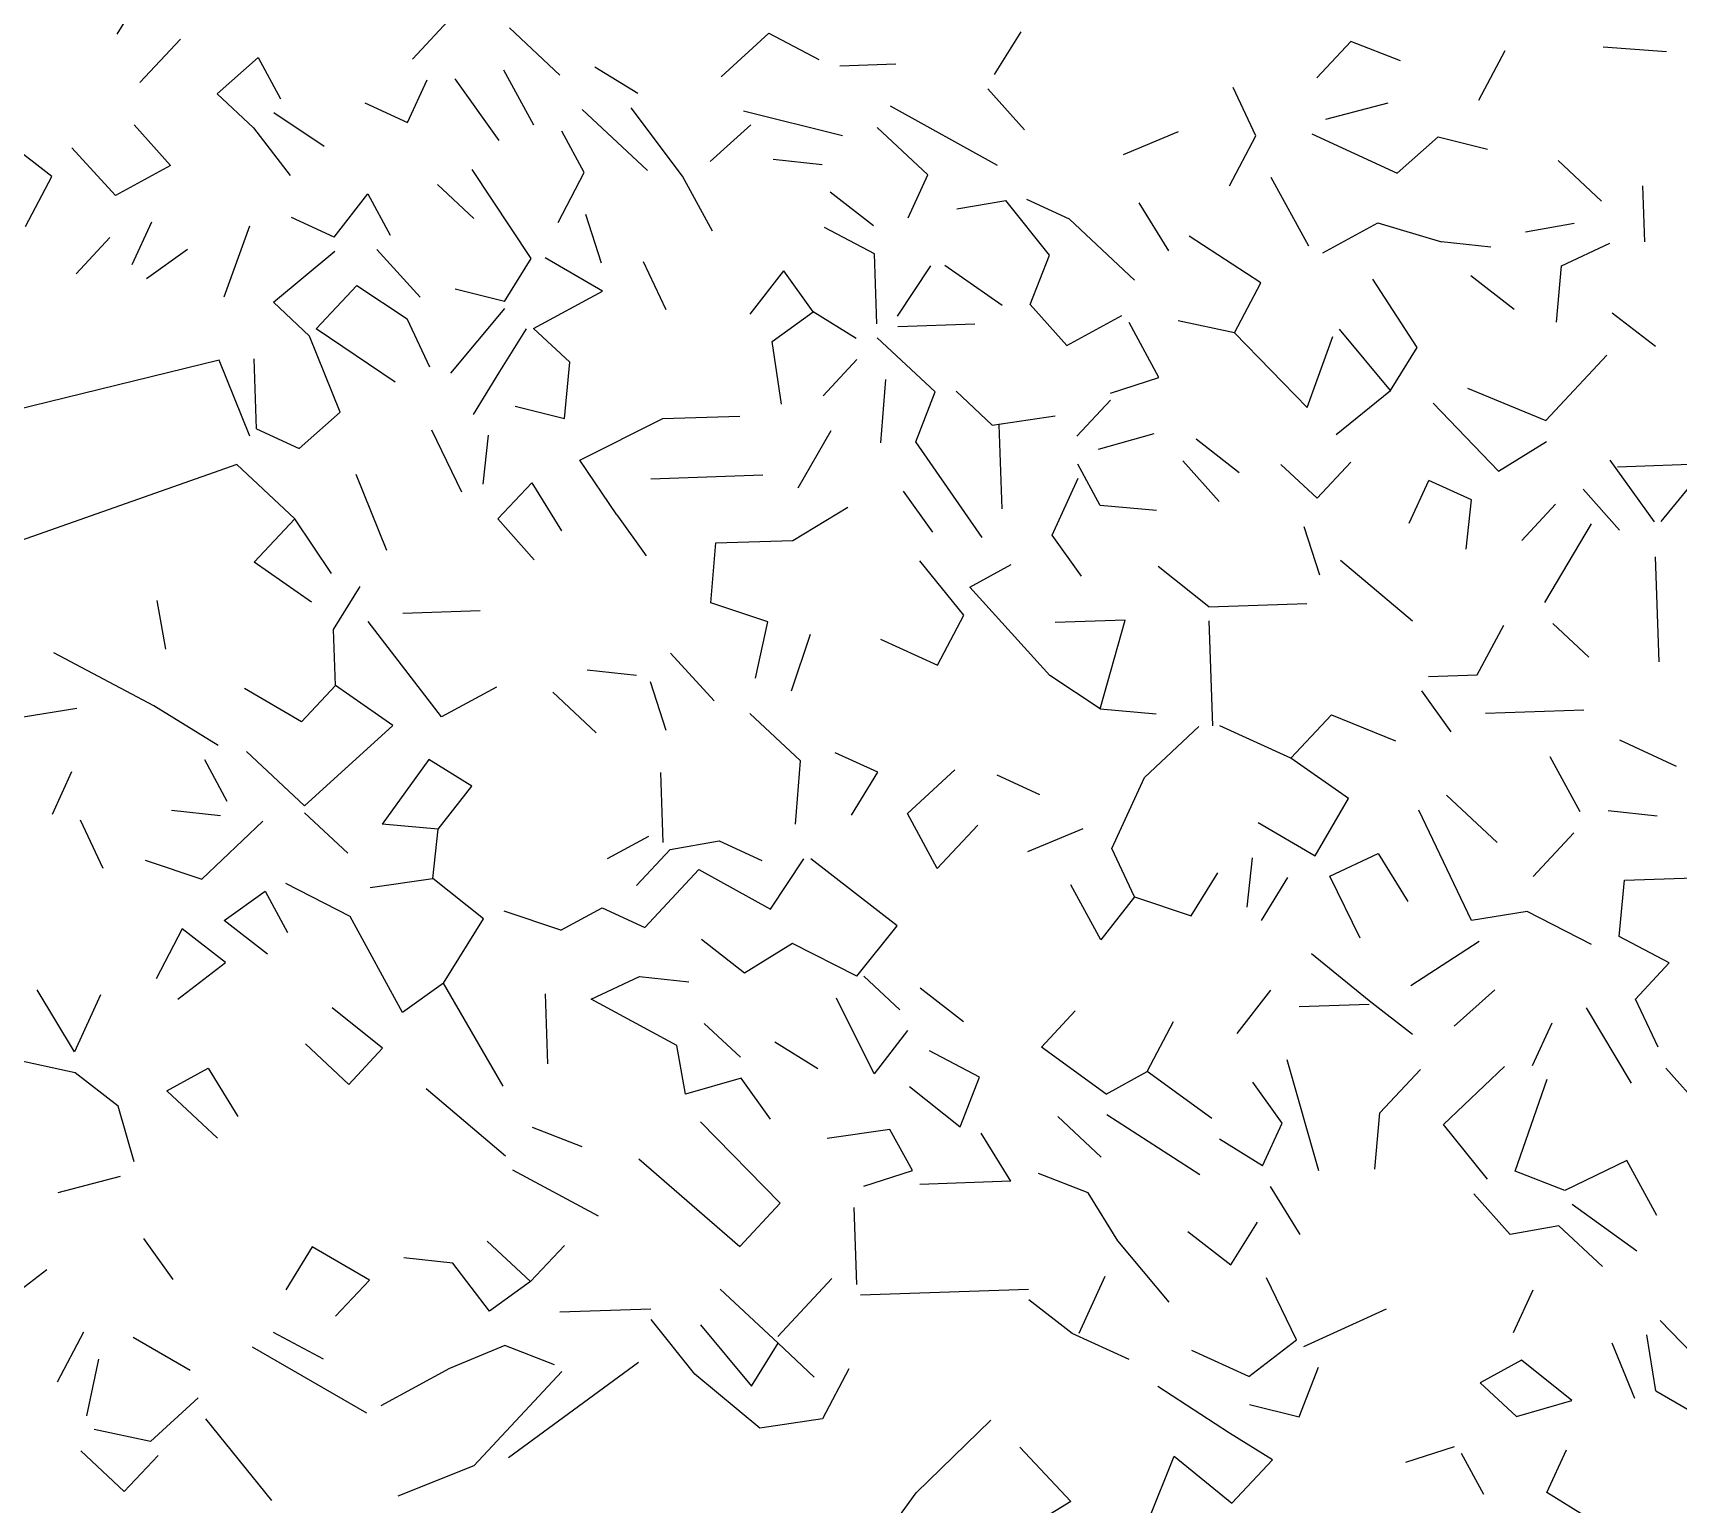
# Model space of a CAD drawing. Header units: metres. Extents: x 10 to 239, y 2 to 253.
# Drawn here: x 14.069 to 15.337, y 183.55 to 184.684 of the extents above; entities that cross this region are included whole.
import ezdxf

# ---------------------------------------------------------------- set-up
doc = ezdxf.new("R2010")
doc.units = ezdxf.units.M
doc.header["$MEASUREMENT"] = 0
doc.layers.add('bloques ARBOLES', color=7, linetype='Continuous', true_color=0xb8d897)

# ---------------------------------------------------------------- blocks, each defined once
blk = doc.blocks.new('arb-alz-77')
at = {"layer": 'bloques ARBOLES', "linetype": 'Continuous'}
for p, q in [((-5.317, 8.8377), (-5.2697, 8.9142)), ((-5.317, 8.8377), (-5.2697, 8.9142)), ((-4.7923, 8.7932), (-4.7202, 8.8705)), ((-4.5299, 8.7647), (-4.6198, 8.8489)), ((-4.5299, 8.7647), (-4.6198, 8.8489)), ((-4.5299, 8.7647), (-4.6198, 8.8489)), ((-4.5299, 8.7647), (-4.6198, 8.8489)), ((-4.2432, 8.762), (-4.1587, 8.8396)), ((-4.2432, 8.762), (-4.1587, 8.8396)), ((-4.2432, 8.762), (-4.1587, 8.8396)), ((-4.1587, 8.8396), (-4.07, 8.7927)), ((-4.1587, 8.8396), (-4.07, 8.7927)), ((-3.7576, 8.7659), (-3.7103, 8.8422)), ((-5.2767, 8.752), (-5.2046, 8.8292)), ((-3.1844, 8.7604), (-3.1242, 8.8248)), ((-3.1844, 8.7604), (-3.1242, 8.8248)), ((-3.1844, 8.7604), (-3.1242, 8.8248)), ((-3.036, 8.7903), (-3.1242, 8.8248)), ((-2.8965, 8.7204), (-2.8497, 8.809)), ((-2.8965, 8.7204), (-2.8497, 8.809)), ((-2.8965, 8.7204), (-2.8497, 8.809)), ((-2.8965, 8.7204), (-2.8497, 8.809)), ((-2.5632, 8.8063), (-2.6755, 8.8148)), ((-5.1391, 8.7316), (-5.0666, 8.7964)), ((-5.1391, 8.7316), (-5.0666, 8.7964)), ((-5.0666, 8.7964), (-5.0267, 8.7231)), ((-5.0666, 8.7964), (-5.0267, 8.7231)), ((-4.5766, 8.676), (-4.6298, 8.7738)), ((-4.5766, 8.676), (-4.6298, 8.7738)), ((-4.5766, 8.676), (-4.6298, 8.7738)), ((-4.3916, 8.7321), (-4.4681, 8.7793)), ((-4.0322, 8.7816), (-3.9327, 8.7849)), ((-4.0322, 8.7816), (-3.9327, 8.7849)), ((-4.801, 8.6808), (-4.7661, 8.7567)), ((-4.801, 8.6808), (-4.7661, 8.7567)), ((-4.638, 8.6489), (-4.7164, 8.7584)), ((-4.638, 8.6489), (-4.7164, 8.7584)), ((-4.638, 8.6489), (-4.7164, 8.7584)), ((-4.638, 8.6489), (-4.7164, 8.7584)), ((-4.638, 8.6489), (-4.7164, 8.7584)), ((-5.0748, 8.6716), (-5.1391, 8.7316)), ((-5.0748, 8.6716), (-5.1391, 8.7316)), ((-5.0748, 8.6716), (-5.1391, 8.7316)), ((-5.0748, 8.6716), (-5.1391, 8.7316)), ((-5.0748, 8.6716), (-5.1391, 8.7316)), ((-4.8769, 8.7157), (-4.801, 8.6808)), ((-3.7045, 8.668), (-3.7692, 8.7406)), ((-3.2929, 8.6571), (-3.3333, 8.7428)), ((-3.2929, 8.6571), (-3.3333, 8.7428)), ((-3.0583, 8.7149), (-3.1694, 8.6862)), ((-3.0583, 8.7149), (-3.1694, 8.6862)), ((-4.9491, 8.6384), (-5.0382, 8.6978)), ((-4.9491, 8.6384), (-5.0382, 8.6978)), ((-4.9491, 8.6384), (-5.0382, 8.6978)), ((-4.3746, 8.5956), (-4.4903, 8.7037)), ((-4.312, 8.5853), (-4.4034, 8.7067)), ((-4.312, 8.5853), (-4.4034, 8.7067)), ((-4.0279, 8.6571), (-4.2038, 8.701)), ((-4.0279, 8.6571), (-4.2038, 8.701)), ((-4.0279, 8.6571), (-4.2038, 8.701)), ((-4.0279, 8.6571), (-4.2038, 8.701)), ((-3.7521, 8.6042), (-3.9425, 8.7099)), ((-3.7521, 8.6042), (-3.9425, 8.7099)), ((-3.7521, 8.6042), (-3.9425, 8.7099)), ((-5.2866, 8.6768), (-5.222, 8.6043)), ((-5.2866, 8.6768), (-5.222, 8.6043)), ((-5.0748, 8.6716), (-5.0096, 8.5866)), ((-5.0748, 8.6716), (-5.0096, 8.5866)), ((-4.4866, 8.5918), (-4.5265, 8.6653)), ((-4.4866, 8.5918), (-4.5265, 8.6653)), ((-4.4866, 8.5918), (-4.5265, 8.6653)), ((-4.2631, 8.6117), (-4.1906, 8.6766)), ((-3.8761, 8.5876), (-3.9662, 8.6717)), ((-3.8761, 8.5876), (-3.9662, 8.6717)), ((-3.5286, 8.6242), (-3.4303, 8.6649)), ((-3.5286, 8.6242), (-3.4303, 8.6649)), ((-3.3398, 8.5682), (-3.2929, 8.6571)), ((-3.3398, 8.5682), (-3.2929, 8.6571)), ((-3.3398, 8.5682), (-3.2929, 8.6571)), ((-3.1935, 8.6604), (-3.0417, 8.5908)), ((-3.0417, 8.5908), (-2.9691, 8.6555)), ((-3.0417, 8.5908), (-2.9691, 8.6555)), ((-3.0417, 8.5908), (-2.9691, 8.6555)), ((-2.9691, 8.6555), (-2.8811, 8.6336)), ((-5.433, 8.5848), (-5.5098, 8.6445)), ((-5.433, 8.5848), (-5.5098, 8.6445)), ((-5.3197, 8.5512), (-5.3974, 8.6358)), ((-5.3197, 8.5512), (-5.3974, 8.6358)), ((-5.3197, 8.5512), (-5.3974, 8.6358)), ((-5.222, 8.6043), (-5.3197, 8.5512)), ((-5.222, 8.6043), (-5.3197, 8.5512)), ((-5.222, 8.6043), (-5.3197, 8.5512)), ((-4.581, 8.4392), (-4.6861, 8.5975)), ((-4.151, 8.6155), (-4.0636, 8.606)), ((-2.6787, 8.5407), (-2.756, 8.613)), ((-5.4798, 8.4959), (-5.433, 8.5848)), ((-4.6832, 8.5104), (-4.7474, 8.5706)), ((-4.6832, 8.5104), (-4.7474, 8.5706)), ((-4.5334, 8.5031), (-4.4866, 8.5918)), ((-4.5334, 8.5031), (-4.4866, 8.5918)), ((-4.2588, 8.4874), (-4.312, 8.5853)), ((-3.9109, 8.5116), (-3.8761, 8.5876)), ((-3.9109, 8.5116), (-3.8761, 8.5876)), ((-3.1992, 8.461), (-3.2656, 8.5832)), ((-3.1992, 8.461), (-3.2656, 8.5832)), ((-3.1992, 8.461), (-3.2656, 8.5832)), ((-3.1992, 8.461), (-3.2656, 8.5832)), ((-3.1992, 8.461), (-3.2656, 8.5832)), ((-3.1992, 8.461), (-3.2656, 8.5832)), ((-2.6016, 8.4687), (-2.605, 8.5682)), ((-2.6016, 8.4687), (-2.605, 8.5682)), ((-4.9311, 8.4771), (-4.8714, 8.554)), ((-4.9311, 8.4771), (-4.8714, 8.554)), ((-4.9311, 8.4771), (-4.8714, 8.554)), ((-4.8714, 8.554), (-4.8317, 8.4804)), ((-4.8714, 8.554), (-4.8317, 8.4804)), ((-4.8714, 8.554), (-4.8317, 8.4804)), ((-3.9727, 8.4971), (-4.0495, 8.5567)), ((-3.9727, 8.4971), (-4.0495, 8.5567)), ((-3.9727, 8.4971), (-4.0495, 8.5567)), ((-3.8243, 8.5271), (-3.7376, 8.5424)), ((-3.6596, 8.4453), (-3.7376, 8.5424)), ((-3.6596, 8.4453), (-3.7376, 8.5424)), ((-3.6596, 8.4453), (-3.7376, 8.5424)), ((-3.6596, 8.4453), (-3.7376, 8.5424)), ((-3.6596, 8.4453), (-3.7376, 8.5424)), ((-3.6244, 8.5088), (-3.7003, 8.5437)), ((-3.6244, 8.5088), (-3.7003, 8.5437)), ((-4.9311, 8.4771), (-5.0071, 8.5119)), ((-4.9311, 8.4771), (-5.0071, 8.5119)), ((-4.4562, 8.4309), (-4.4841, 8.5171)), ((-4.4562, 8.4309), (-4.4841, 8.5171)), ((-4.4562, 8.4309), (-4.4841, 8.5171)), ((-4.4562, 8.4309), (-4.4841, 8.5171)), ((-3.448, 8.4525), (-3.5007, 8.538)), ((-5.2559, 8.5036), (-5.2908, 8.4277)), ((-5.1269, 8.3709), (-5.0813, 8.497)), ((-3.9711, 8.4473), (-4.0598, 8.4941)), ((-3.5087, 8.4007), (-3.6244, 8.5088)), ((-3.1738, 8.4493), (-3.0761, 8.5024)), ((-3.1738, 8.4493), (-3.0761, 8.5024)), ((-3.1738, 8.4493), (-3.0761, 8.5024)), ((-3.0761, 8.5024), (-2.9629, 8.4689)), ((-3.0761, 8.5024), (-2.9629, 8.4689)), ((-2.814, 8.4864), (-2.7273, 8.5019)), ((-5.3898, 8.4119), (-5.3297, 8.4762)), ((-5.2649, 8.4036), (-5.1919, 8.4558)), ((-5.0393, 8.3613), (-4.9303, 8.4523)), ((-5.0393, 8.3613), (-4.9303, 8.4523)), ((-4.7781, 8.3702), (-4.8556, 8.4548)), ((-4.7781, 8.3702), (-4.8556, 8.4548)), ((-4.7781, 8.3702), (-4.8556, 8.4548)), ((-4.7781, 8.3702), (-4.8556, 8.4548)), ((-4.7781, 8.3702), (-4.8556, 8.4548)), ((-3.2841, 8.3958), (-3.4116, 8.4787)), ((-3.2841, 8.3958), (-3.4116, 8.4787)), ((-3.2841, 8.3958), (-3.4116, 8.4787)), ((-3.2841, 8.3958), (-3.4116, 8.4787)), ((-2.8753, 8.4595), (-2.9629, 8.4689)), ((-2.8753, 8.4595), (-2.9629, 8.4689)), ((-2.8753, 8.4595), (-2.9629, 8.4689)), ((-2.8753, 8.4595), (-2.9629, 8.4689)), ((-2.7496, 8.4263), (-2.6638, 8.4665)), ((-2.7496, 8.4263), (-2.6638, 8.4665)), ((-4.6283, 8.3628), (-4.581, 8.4392)), ((-4.6283, 8.3628), (-4.581, 8.4392)), ((-4.6283, 8.3628), (-4.581, 8.4392)), ((-4.4546, 8.3811), (-4.5563, 8.4401)), ((-4.4546, 8.3811), (-4.5563, 8.4401)), ((-4.4546, 8.3811), (-4.5563, 8.4401)), ((-4.4546, 8.3811), (-4.5563, 8.4401)), ((-4.3414, 8.3477), (-4.3816, 8.4334)), ((-3.9668, 8.3229), (-3.9711, 8.4473)), ((-3.9668, 8.3229), (-3.9711, 8.4473)), ((-3.9299, 8.3366), (-3.8707, 8.4259)), ((-3.7437, 8.3554), (-3.8458, 8.4267)), ((-3.7437, 8.3554), (-3.8458, 8.4267)), ((-3.694, 8.3571), (-3.6596, 8.4453)), ((-2.7587, 8.3262), (-2.7496, 8.4263)), ((-2.7587, 8.3262), (-2.7496, 8.4263)), ((-4.1916, 8.3403), (-4.132, 8.417)), ((-4.1916, 8.3403), (-4.132, 8.417)), ((-4.0797, 8.344), (-4.132, 8.417)), ((-3.331, 8.307), (-3.2841, 8.3958)), ((-3.331, 8.307), (-3.2841, 8.3958)), ((-3.0063, 8.2807), (-3.0852, 8.4025)), ((-3.0063, 8.2807), (-3.0852, 8.4025)), ((-3.0063, 8.2807), (-3.0852, 8.4025)), ((-3.0063, 8.2807), (-3.0852, 8.4025)), ((-2.8342, 8.3487), (-2.911, 8.4084)), ((-2.8342, 8.3487), (-2.911, 8.4084)), ((-4.963, 8.3143), (-4.8909, 8.3913)), ((-4.8909, 8.3913), (-4.8017, 8.3321)), ((-4.8909, 8.3913), (-4.8017, 8.3321)), ((-4.8909, 8.3913), (-4.8017, 8.3321)), ((-4.6283, 8.3628), (-4.7163, 8.3848)), ((-4.6283, 8.3628), (-4.7163, 8.3848)), ((-4.5769, 8.3147), (-4.4546, 8.3811)), ((-4.975, 8.3013), (-5.0393, 8.3613)), ((-4.975, 8.3013), (-5.0393, 8.3613)), ((-4.7237, 8.2351), (-4.6279, 8.3504)), ((-4.1526, 8.2917), (-4.0797, 8.344)), ((-4.1526, 8.2917), (-4.0797, 8.344)), ((-4.0033, 8.2968), (-4.0797, 8.344)), ((-4.0033, 8.2968), (-4.0797, 8.344)), ((-3.6293, 8.2844), (-3.694, 8.3571)), ((-3.6293, 8.2844), (-3.694, 8.3571)), ((-3.6293, 8.2844), (-3.694, 8.3571)), ((-3.6293, 8.2844), (-3.694, 8.3571)), ((-3.6293, 8.2844), (-3.694, 8.3571)), ((-3.6293, 8.2844), (-3.5314, 8.3376)), ((-2.5829, 8.2824), (-2.6596, 8.3422)), ((-2.5829, 8.2824), (-2.6596, 8.3422)), ((-4.8228, 8.2193), (-4.963, 8.3143)), ((-4.8228, 8.2193), (-4.963, 8.3143)), ((-4.7613, 8.2462), (-4.8017, 8.3321)), ((-4.7613, 8.2462), (-4.8017, 8.3321)), ((-4.7613, 8.2462), (-4.8017, 8.3321)), ((-4.6365, 8.238), (-4.5893, 8.3143)), ((-4.6365, 8.238), (-4.5893, 8.3143)), ((-4.6365, 8.238), (-4.5893, 8.3143)), ((-4.6365, 8.238), (-4.5893, 8.3143)), ((-4.6365, 8.238), (-4.5893, 8.3143)), ((-4.5125, 8.2547), (-4.5769, 8.3147)), ((-4.5125, 8.2547), (-4.5769, 8.3147)), ((-3.7925, 8.3225), (-3.9292, 8.3179)), ((-3.4654, 8.2278), (-3.5185, 8.3256)), ((-3.4654, 8.2278), (-3.5185, 8.3256)), ((-3.331, 8.307), (-3.4314, 8.3285)), ((-3.331, 8.307), (-3.4314, 8.3285)), ((-3.331, 8.307), (-3.4314, 8.3285)), ((-3.202, 8.1743), (-3.331, 8.307)), ((-3.202, 8.1743), (-3.331, 8.307)), ((-3.202, 8.1743), (-3.331, 8.307)), ((-3.0535, 8.2042), (-3.1444, 8.3132)), ((-3.0535, 8.2042), (-3.1444, 8.3132)), ((-3.0535, 8.2042), (-3.1444, 8.3132)), ((-4.9206, 8.1661), (-4.975, 8.3013)), ((-4.9206, 8.1661), (-4.975, 8.3013)), ((-4.1363, 8.1802), (-4.1526, 8.2917)), ((-3.8631, 8.2019), (-3.966, 8.2981)), ((-3.202, 8.1743), (-3.1564, 8.3004)), ((-3.202, 8.1743), (-3.1564, 8.3004)), ((-3.202, 8.1743), (-3.1564, 8.3004)), ((-3.202, 8.1743), (-3.1564, 8.3004)), ((-3.202, 8.1743), (-3.1564, 8.3004)), ((-3.202, 8.1743), (-3.1564, 8.3004)), ((-3.202, 8.1743), (-3.1564, 8.3004)), ((-3.202, 8.1743), (-3.1564, 8.3004)), ((-3.0535, 8.2042), (-3.0063, 8.2807)), ((-3.0535, 8.2042), (-3.0063, 8.2807)), ((-5.1355, 8.2585), (-5.605, 8.1431)), ((-5.081, 8.1234), (-5.1355, 8.2585)), ((-5.081, 8.1234), (-5.1355, 8.2585)), ((-5.0691, 8.1361), (-5.0733, 8.2607)), ((-5.0691, 8.1361), (-5.0733, 8.2607)), ((-4.5217, 8.1546), (-4.5125, 8.2547)), ((-4.5217, 8.1546), (-4.5125, 8.2547)), ((-4.0622, 8.1952), (-4.0021, 8.2595)), ((-4.0622, 8.1952), (-4.0021, 8.2595)), ((-4.0622, 8.1952), (-4.0021, 8.2595)), ((-4.0622, 8.1952), (-4.0021, 8.2595)), ((-4.0622, 8.1952), (-4.0021, 8.2595)), ((-2.7777, 8.1513), (-2.6695, 8.2671)), ((-4.6838, 8.1617), (-4.6365, 8.238)), ((-3.9597, 8.1114), (-3.951, 8.2238)), ((-3.9597, 8.1114), (-3.951, 8.2238)), ((-3.9597, 8.1114), (-3.951, 8.2238)), ((-3.9597, 8.1114), (-3.951, 8.2238)), ((-3.5515, 8.2), (-3.4654, 8.2278)), ((-3.8976, 8.1135), (-3.8631, 8.2019)), ((-3.7615, 8.1431), (-3.8257, 8.2032)), ((-3.1506, 8.1262), (-3.0535, 8.2042)), ((-2.9167, 8.2088), (-2.7777, 8.1513)), ((-2.9167, 8.2088), (-2.7777, 8.1513)), ((-2.9167, 8.2088), (-2.7777, 8.1513)), ((-2.9167, 8.2088), (-2.7777, 8.1513)), ((-2.9167, 8.2088), (-2.7777, 8.1513)), ((-2.9167, 8.2088), (-2.7777, 8.1513)), ((-2.9167, 8.2088), (-2.7777, 8.1513)), ((-4.9932, 8.1014), (-4.9206, 8.1661)), ((-4.6097, 8.1766), (-4.5217, 8.1546)), ((-4.6097, 8.1766), (-4.5217, 8.1546)), ((-4.6097, 8.1766), (-4.5217, 8.1546)), ((-4.6097, 8.1766), (-4.5217, 8.1546)), ((-4.3473, 8.1544), (-4.2104, 8.159)), ((-4.3473, 8.1544), (-4.2104, 8.159)), ((-3.7615, 8.1431), (-3.6499, 8.1593)), ((-3.6114, 8.1231), (-3.5512, 8.1874)), ((-3.6114, 8.1231), (-3.5512, 8.1874)), ((-2.8619, 8.0613), (-2.978, 8.182)), ((-2.8619, 8.0613), (-2.978, 8.182)), ((-5.0691, 8.1361), (-4.9932, 8.1014)), ((-5.0691, 8.1361), (-4.9932, 8.1014)), ((-4.7041, 8.024), (-4.7576, 8.1342)), ((-4.4943, 8.0809), (-4.3473, 8.1544)), ((-4.4943, 8.0809), (-4.3473, 8.1544)), ((-4.4943, 8.0809), (-4.3473, 8.1544)), ((-4.4943, 8.0809), (-4.3473, 8.1544)), ((-4.1065, 8.0317), (-4.0477, 8.1334)), ((-3.7439, 7.9941), (-3.749, 8.1434)), ((-4.6577, 8.1252), (-4.6672, 8.0377)), ((-4.6577, 8.1252), (-4.6672, 8.0377)), ((-4.6577, 8.1252), (-4.6672, 8.0377)), ((-3.7796, 7.9431), (-3.8976, 8.1135)), ((-3.7796, 7.9431), (-3.8976, 8.1135)), ((-3.4745, 8.1277), (-3.5732, 8.0995)), ((-3.4745, 8.1277), (-3.5732, 8.0995)), ((-3.3226, 8.0582), (-3.3994, 8.1179)), ((-3.3226, 8.0582), (-3.3994, 8.1179)), ((-2.8619, 8.0613), (-2.7764, 8.114)), ((-2.8619, 8.0613), (-2.7764, 8.114)), ((-5.1043, 8.0727), (-5.5352, 7.9212)), ((-5.0014, 7.9765), (-5.1043, 8.0727)), ((-5.0014, 7.9765), (-5.1043, 8.0727)), ((-4.4288, 7.9834), (-4.4943, 8.0809)), ((-4.4288, 7.9834), (-4.4943, 8.0809)), ((-4.4288, 7.9834), (-4.4943, 8.0809)), ((-4.4288, 7.9834), (-4.4943, 8.0809)), ((-3.5698, 8.0001), (-3.6097, 8.0733)), ((-3.5698, 8.0001), (-3.6097, 8.0733)), ((-3.3582, 8.0071), (-3.423, 8.0796)), ((-3.1841, 8.013), (-3.2484, 8.0731)), ((-3.1841, 8.013), (-3.124, 8.0773)), ((-3.1841, 8.013), (-3.124, 8.0773)), ((-3.1841, 8.013), (-3.124, 8.0773)), ((-2.5848, 7.971), (-2.6632, 8.0804)), ((-2.4886, 8.0739), (-2.6503, 8.0684)), ((-2.4886, 8.0739), (-2.6503, 8.0684)), ((-2.5724, 7.9714), (-2.4886, 8.0739)), ((-4.8376, 7.9198), (-4.892, 8.055)), ((-4.3685, 8.0477), (-4.1695, 8.0544)), ((-4.3685, 8.0477), (-4.1695, 8.0544)), ((-4.3685, 8.0477), (-4.1695, 8.0544)), ((-4.3685, 8.0477), (-4.1695, 8.0544)), ((-3.6551, 7.9473), (-3.6089, 8.0485)), ((-3.6551, 7.9473), (-3.6089, 8.0485)), ((-3.6551, 7.9473), (-3.6089, 8.0485)), ((-3.0206, 7.9687), (-2.9859, 8.0446)), ((-3.0206, 7.9687), (-2.9859, 8.0446)), ((-2.91, 8.0099), (-2.9859, 8.0446)), ((-2.91, 8.0099), (-2.9859, 8.0446)), ((-2.91, 8.0099), (-2.9859, 8.0446)), ((-2.91, 8.0099), (-2.9859, 8.0446)), ((-4.6402, 7.9762), (-4.58, 8.0406)), ((-4.58, 8.0406), (-4.5274, 7.9553)), ((-3.8671, 7.9525), (-3.9194, 8.0256)), ((-2.6466, 7.9565), (-2.7113, 8.029)), ((-2.6466, 7.9565), (-2.7113, 8.029)), ((-2.6466, 7.9565), (-2.7113, 8.029)), ((-2.6466, 7.9565), (-2.7113, 8.029)), ((-4.4288, 7.9834), (-4.3765, 7.9105)), ((-4.4288, 7.9834), (-4.3765, 7.9105)), ((-4.4288, 7.9834), (-4.3765, 7.9105)), ((-4.1158, 7.938), (-4.0181, 7.9973)), ((-4.1158, 7.938), (-4.0181, 7.9973)), ((-4.1158, 7.938), (-4.0181, 7.9973)), ((-3.4698, 7.9909), (-3.5698, 8.0001)), ((-3.4698, 7.9909), (-3.5698, 8.0001)), ((-3.4698, 7.9909), (-3.5698, 8.0001)), ((-2.9194, 7.9223), (-2.91, 8.0099)), ((-2.8203, 7.938), (-2.7602, 8.0024)), ((-2.8203, 7.938), (-2.7602, 8.0024)), ((-5.0735, 7.8994), (-5.0014, 7.9765)), ((-5.0735, 7.8994), (-5.0014, 7.9765)), ((-4.9358, 7.8791), (-5.0014, 7.9765)), ((-4.5755, 7.9037), (-4.6402, 7.9762)), ((-3.1795, 7.8762), (-3.2072, 7.9624)), ((-2.7793, 7.8274), (-2.6967, 7.9672)), ((-4.2616, 7.8272), (-4.2526, 7.9334)), ((-4.2526, 7.9334), (-4.1158, 7.938)), ((-4.2526, 7.9334), (-4.1158, 7.938)), ((-3.6029, 7.8743), (-3.6551, 7.9473)), ((-4.9715, 7.8282), (-5.0735, 7.8994)), ((-3.8123, 7.805), (-3.8904, 7.9019)), ((-3.0148, 7.7946), (-3.1429, 7.9023)), ((-2.5764, 7.7221), (-2.5826, 7.9088)), ((-3.8016, 7.8551), (-3.7282, 7.895)), ((-3.8016, 7.8551), (-3.7282, 7.895)), ((-3.8016, 7.8551), (-3.7282, 7.895)), ((-3.8016, 7.8551), (-3.7282, 7.895)), ((-3.8016, 7.8551), (-3.7282, 7.895)), ((-3.8016, 7.8551), (-3.7282, 7.895)), ((-3.3768, 7.8197), (-3.4665, 7.8914)), ((-4.9325, 7.7796), (-4.8852, 7.8559)), ((-3.6592, 7.698), (-3.8016, 7.8551)), ((-5.2302, 7.7446), (-5.2456, 7.8313)), ((-5.2302, 7.7446), (-5.2456, 7.8313)), ((-5.2302, 7.7446), (-5.2456, 7.8313)), ((-4.809, 7.8087), (-4.672, 7.8132)), ((-4.809, 7.8087), (-4.672, 7.8132)), ((-4.809, 7.8087), (-4.672, 7.8132)), ((-4.809, 7.8087), (-4.672, 7.8132)), ((-4.809, 7.8087), (-4.672, 7.8132)), ((-4.809, 7.8087), (-4.672, 7.8132)), ((-4.1607, 7.7933), (-4.2616, 7.8272)), ((-4.1607, 7.7933), (-4.2616, 7.8272)), ((-4.1607, 7.7933), (-4.2616, 7.8272)), ((-3.3768, 7.8197), (-3.2027, 7.8256)), ((-3.3768, 7.8197), (-3.2027, 7.8256)), ((-3.3768, 7.8197), (-3.2027, 7.8256)), ((-4.9291, 7.68), (-4.9325, 7.7796)), ((-4.9291, 7.68), (-4.9325, 7.7796)), ((-4.7404, 7.6242), (-4.8708, 7.7941)), ((-4.7404, 7.6242), (-4.8708, 7.7941)), ((-4.1821, 7.6929), (-4.1607, 7.7933)), ((-4.1821, 7.6929), (-4.1607, 7.7933)), ((-4.1821, 7.6929), (-4.1607, 7.7933)), ((-4.1821, 7.6929), (-4.1607, 7.7933)), ((-4.1821, 7.6929), (-4.1607, 7.7933)), ((-3.8591, 7.7161), (-3.8123, 7.805)), ((-3.5255, 7.796), (-3.6499, 7.7918)), ((-3.57, 7.6388), (-3.5255, 7.796)), ((-3.3696, 7.6082), (-3.376, 7.7948)), ((-3.3696, 7.6082), (-3.376, 7.7948)), ((-3.3696, 7.6082), (-3.376, 7.7948)), ((-2.8995, 7.6988), (-2.8526, 7.7876)), ((-2.7012, 7.7303), (-2.7655, 7.7906)), ((-4.0851, 7.7709), (-4.1191, 7.67)), ((-4.0851, 7.7709), (-4.1191, 7.67)), ((-3.9603, 7.7626), (-3.8591, 7.7161)), ((-5.2518, 7.6442), (-5.4293, 7.7379)), ((-4.2557, 7.653), (-4.3332, 7.7376)), ((-4.2557, 7.653), (-4.3332, 7.7376)), ((-4.2557, 7.653), (-4.3332, 7.7376)), ((-4.3941, 7.6981), (-4.4817, 7.7076)), ((-4.3941, 7.6981), (-4.4817, 7.7076)), ((-3.57, 7.6388), (-3.6592, 7.698)), ((-3.57, 7.6388), (-3.6592, 7.698)), ((-3.57, 7.6388), (-3.6592, 7.698)), ((-2.9865, 7.6959), (-2.8995, 7.6988)), ((-2.9865, 7.6959), (-2.8995, 7.6988)), ((-2.9865, 7.6959), (-2.8995, 7.6988)), ((-4.9893, 7.6157), (-5.0908, 7.6745)), ((-4.9291, 7.68), (-4.9893, 7.6157)), ((-4.9291, 7.68), (-4.9893, 7.6157)), ((-4.9291, 7.68), (-4.9893, 7.6157)), ((-4.9291, 7.68), (-4.9893, 7.6157)), ((-4.8271, 7.6088), (-4.9291, 7.68)), ((-4.8271, 7.6088), (-4.9291, 7.68)), ((-4.8271, 7.6088), (-4.9291, 7.68)), ((-4.8271, 7.6088), (-4.9291, 7.68)), ((-4.6426, 7.6773), (-4.7404, 7.6242)), ((-4.6426, 7.6773), (-4.7404, 7.6242)), ((-4.6426, 7.6773), (-4.7404, 7.6242)), ((-4.6426, 7.6773), (-4.7404, 7.6242)), ((-4.4654, 7.596), (-4.5426, 7.6682)), ((-4.4654, 7.596), (-4.5426, 7.6682)), ((-4.341, 7.6002), (-4.3688, 7.6865)), ((-4.341, 7.6002), (-4.3688, 7.6865)), ((-2.9459, 7.5975), (-2.9982, 7.6706)), ((-2.9459, 7.5975), (-2.9982, 7.6706)), ((-2.9459, 7.5975), (-2.9982, 7.6706)), ((-2.9459, 7.5975), (-2.9982, 7.6706)), ((-5.4877, 7.6238), (-5.3887, 7.6396)), ((-5.1373, 7.5733), (-5.2518, 7.6442)), ((-3.57, 7.6388), (-3.47, 7.6296)), ((-3.57, 7.6388), (-3.47, 7.6296)), ((-2.8847, 7.6308), (-2.7104, 7.6366)), ((-2.8847, 7.6308), (-2.7104, 7.6366)), ((-2.8847, 7.6308), (-2.7104, 7.6366)), ((-2.8847, 7.6308), (-2.7104, 7.6366)), ((-4.9842, 7.4664), (-4.8271, 7.6088)), ((-4.9842, 7.4664), (-4.8271, 7.6088)), ((-4.1025, 7.546), (-4.1925, 7.6302)), ((-4.1025, 7.546), (-4.1925, 7.6302)), ((-3.4912, 7.5168), (-3.3946, 7.6073)), ((-3.4912, 7.5168), (-3.3946, 7.6073)), ((-3.2307, 7.5507), (-3.3572, 7.6087)), ((-3.2307, 7.5507), (-3.3572, 7.6087)), ((-3.2307, 7.5507), (-3.3572, 7.6087)), ((-3.2307, 7.5507), (-3.3572, 7.6087)), ((-3.2307, 7.5507), (-3.1587, 7.6277)), ((-3.2307, 7.5507), (-3.1587, 7.6277)), ((-3.2307, 7.5507), (-3.1587, 7.6277)), ((-3.2307, 7.5507), (-3.1587, 7.6277)), ((-3.2307, 7.5507), (-3.1587, 7.6277)), ((-3.2307, 7.5507), (-3.1587, 7.6277)), ((-3.2307, 7.5507), (-3.1587, 7.6277)), ((-3.1587, 7.6277), (-3.045, 7.5818)), ((-2.5453, 7.5364), (-2.6464, 7.5828)), ((-5.1214, 7.4742), (-5.1613, 7.5477)), ((-5.1214, 7.4742), (-5.1613, 7.5477)), ((-5.1214, 7.4742), (-5.1613, 7.5477)), ((-5.1214, 7.4742), (-5.1613, 7.5477)), ((-4.9842, 7.4664), (-5.0871, 7.5626)), ((-4.7628, 7.5486), (-4.846, 7.4337)), ((-4.6865, 7.5014), (-4.7628, 7.5486)), ((-4.1111, 7.4336), (-4.1025, 7.546)), ((-3.9648, 7.5258), (-4.0407, 7.5606)), ((-3.1287, 7.4793), (-3.2307, 7.5507)), ((-3.1287, 7.4793), (-3.2307, 7.5507)), ((-2.7169, 7.4558), (-2.77, 7.5536)), ((-2.7169, 7.4558), (-2.77, 7.5536)), ((-2.7169, 7.4558), (-2.77, 7.5536)), ((-2.7169, 7.4558), (-2.77, 7.5536)), ((-2.7169, 7.4558), (-2.77, 7.5536)), ((-2.7169, 7.4558), (-2.77, 7.5536)), ((-2.7169, 7.4558), (-2.77, 7.5536)), ((-5.4321, 7.4513), (-5.3972, 7.5272)), ((-5.4321, 7.4513), (-5.3972, 7.5272)), ((-4.3467, 7.4008), (-4.3509, 7.5252)), ((-4.3467, 7.4008), (-4.3509, 7.5252)), ((-4.3467, 7.4008), (-4.3509, 7.5252)), ((-4.3467, 7.4008), (-4.3509, 7.5252)), ((-4.012, 7.4494), (-3.9648, 7.5258)), ((-3.9125, 7.4528), (-3.8279, 7.5305)), ((-3.6769, 7.4857), (-3.7529, 7.5205)), ((-3.6769, 7.4857), (-3.7529, 7.5205)), ((-3.6769, 7.4857), (-3.7529, 7.5205)), ((-3.5493, 7.3904), (-3.4912, 7.5168)), ((-3.5493, 7.3904), (-3.4912, 7.5168)), ((-4.7462, 7.4246), (-4.6865, 7.5014)), ((-4.7462, 7.4246), (-4.6865, 7.5014)), ((-5.2205, 7.4585), (-5.1331, 7.449)), ((-3.1875, 7.3776), (-3.1287, 7.4793)), ((-3.1875, 7.3776), (-3.1287, 7.4793)), ((-2.9096, 7.2624), (-3.0034, 7.4587)), ((-2.9096, 7.2624), (-3.0034, 7.4587)), ((-2.9096, 7.2624), (-3.0034, 7.4587)), ((-2.9545, 7.4851), (-2.8644, 7.401)), ((-2.5796, 7.448), (-2.6671, 7.4575)), ((-5.3417, 7.3547), (-5.3819, 7.4406)), ((-5.3417, 7.3547), (-5.3819, 7.4406)), ((-5.1666, 7.3357), (-5.058, 7.4391)), ((-5.1666, 7.3357), (-5.058, 7.4391)), ((-5.1666, 7.3357), (-5.058, 7.4391)), ((-5.1666, 7.3357), (-5.058, 7.4391)), ((-5.1666, 7.3357), (-5.058, 7.4391)), ((-4.9067, 7.382), (-4.9838, 7.454)), ((-4.7462, 7.4246), (-4.846, 7.4337)), ((-4.7462, 7.4246), (-4.846, 7.4337)), ((-3.8595, 7.355), (-3.9125, 7.4528)), ((-3.8595, 7.355), (-3.9125, 7.4528)), ((-3.7872, 7.4321), (-3.8595, 7.355)), ((-3.2892, 7.4366), (-3.1875, 7.3776)), ((-4.7557, 7.3372), (-4.7462, 7.4246)), ((-4.4454, 7.3725), (-4.372, 7.4124)), ((-4.4454, 7.3725), (-4.372, 7.4124)), ((-4.3338, 7.3887), (-4.2472, 7.4042)), ((-4.3338, 7.3887), (-4.2472, 7.4042)), ((-4.3338, 7.3887), (-4.2472, 7.4042)), ((-4.3338, 7.3887), (-4.2472, 7.4042)), ((-4.2472, 7.4042), (-4.1713, 7.3693)), ((-4.2472, 7.4042), (-4.1713, 7.3693)), ((-3.6986, 7.3853), (-3.6002, 7.4261)), ((-3.6986, 7.3853), (-3.6002, 7.4261)), ((-3.6986, 7.3853), (-3.6002, 7.4261)), ((-2.8001, 7.3408), (-2.7281, 7.4181)), ((-5.2674, 7.3698), (-5.1666, 7.3357)), ((-5.2674, 7.3698), (-5.1666, 7.3357)), ((-5.2674, 7.3698), (-5.1666, 7.3357)), ((-4.3338, 7.3887), (-4.3939, 7.3244)), ((-4.1559, 7.2826), (-4.0967, 7.3718)), ((-4.1559, 7.2826), (-4.0967, 7.3718)), ((-3.9307, 7.253), (-4.0842, 7.3723)), ((-3.9307, 7.253), (-4.0842, 7.3723)), ((-3.5089, 7.3045), (-3.5493, 7.3904)), ((-3.2994, 7.3738), (-3.3091, 7.2864)), ((-3.2994, 7.3738), (-3.3091, 7.2864)), ((-3.1614, 7.3412), (-3.0756, 7.3814)), ((-3.1614, 7.3412), (-3.0756, 7.3814)), ((-3.1614, 7.3412), (-3.0756, 7.3814)), ((-3.0756, 7.3814), (-3.0228, 7.296)), ((-3.0756, 7.3814), (-3.0228, 7.296)), ((-4.379, 7.2502), (-4.2828, 7.3531)), ((-4.379, 7.2502), (-4.2828, 7.3531)), ((-4.379, 7.2502), (-4.2828, 7.3531)), ((-4.2828, 7.3531), (-4.1559, 7.2826)), ((-4.2828, 7.3531), (-4.1559, 7.2826)), ((-4.2828, 7.3531), (-4.1559, 7.2826)), ((-4.2828, 7.3531), (-4.1559, 7.2826)), ((-3.408, 7.2706), (-3.3609, 7.3469)), ((-3.408, 7.2706), (-3.3609, 7.3469)), ((-3.1078, 7.2308), (-3.1614, 7.3412)), ((-2.6379, 7.3339), (-2.4638, 7.3398)), ((-5.1269, 7.2623), (-5.0538, 7.3146)), ((-5.1269, 7.2623), (-5.0538, 7.3146)), ((-5.0538, 7.3146), (-5.014, 7.2412)), ((-5.0538, 7.3146), (-5.014, 7.2412)), ((-4.9029, 7.2698), (-5.017, 7.3284)), ((-4.9029, 7.2698), (-5.017, 7.3284)), ((-4.9029, 7.2698), (-5.017, 7.3284)), ((-4.9029, 7.2698), (-5.017, 7.3284)), ((-4.8672, 7.3209), (-4.7557, 7.3372)), ((-4.8672, 7.3209), (-4.7557, 7.3372)), ((-4.8672, 7.3209), (-4.7557, 7.3372)), ((-4.8672, 7.3209), (-4.7557, 7.3372)), ((-4.666, 7.2654), (-4.7557, 7.3372)), ((-4.666, 7.2654), (-4.7557, 7.3372)), ((-4.666, 7.2654), (-4.7557, 7.3372)), ((-3.5686, 7.2278), (-3.6217, 7.3257)), ((-3.5686, 7.2278), (-3.6217, 7.3257)), ((-3.5686, 7.2278), (-3.6217, 7.3257)), ((-3.5686, 7.2278), (-3.6217, 7.3257)), ((-3.5686, 7.2278), (-3.6217, 7.3257)), ((-3.2832, 7.2623), (-3.2361, 7.3387)), ((-3.2832, 7.2623), (-3.2361, 7.3387)), ((-2.6472, 7.2339), (-2.6379, 7.3339)), ((-2.6472, 7.2339), (-2.6379, 7.3339)), ((-2.6472, 7.2339), (-2.6379, 7.3339)), ((-2.6472, 7.2339), (-2.6379, 7.3339)), ((-4.5284, 7.2452), (-4.4549, 7.285)), ((-4.5284, 7.2452), (-4.4549, 7.285)), ((-4.4549, 7.285), (-4.379, 7.2502)), ((-3.5089, 7.3045), (-3.5686, 7.2278)), ((-3.5089, 7.3045), (-3.5686, 7.2278)), ((-3.5089, 7.3045), (-3.408, 7.2706)), ((-3.5089, 7.3045), (-3.408, 7.2706)), ((-5.05, 7.2026), (-5.1269, 7.2623)), ((-5.05, 7.2026), (-5.1269, 7.2623)), ((-5.05, 7.2026), (-5.1269, 7.2623)), ((-5.05, 7.2026), (-5.1269, 7.2623)), ((-5.05, 7.2026), (-5.1269, 7.2623)), ((-4.8099, 7.0986), (-4.9029, 7.2698)), ((-4.8099, 7.0986), (-4.9029, 7.2698)), ((-4.8099, 7.0986), (-4.9029, 7.2698)), ((-4.8099, 7.0986), (-4.9029, 7.2698)), ((-4.737, 7.151), (-4.666, 7.2654)), ((-4.737, 7.151), (-4.666, 7.2654)), ((-4.737, 7.151), (-4.666, 7.2654)), ((-4.737, 7.151), (-4.666, 7.2654)), ((-4.5284, 7.2452), (-4.6291, 7.2791)), ((-4.5284, 7.2452), (-4.6291, 7.2791)), ((-4.5284, 7.2452), (-4.6291, 7.2791)), ((-4.5284, 7.2452), (-4.6291, 7.2791)), ((-4.0024, 7.1633), (-3.9307, 7.253)), ((-4.0024, 7.1633), (-3.9307, 7.253)), ((-2.8106, 7.2783), (-2.9096, 7.2624)), ((-2.6964, 7.2198), (-2.8106, 7.2783)), ((-2.6964, 7.2198), (-2.8106, 7.2783)), ((-2.6964, 7.2198), (-2.8106, 7.2783)), ((-5.2011, 7.2474), (-5.2478, 7.1586)), ((-5.2011, 7.2474), (-5.2478, 7.1586)), ((-5.1242, 7.1877), (-5.2011, 7.2474)), ((-5.1242, 7.1877), (-5.2011, 7.2474)), ((-4.2019, 7.169), (-4.2786, 7.2287)), ((-4.2019, 7.169), (-4.2786, 7.2287)), ((-4.2019, 7.169), (-4.2786, 7.2287)), ((-3.0178, 7.1467), (-2.896, 7.2255)), ((-3.0178, 7.1467), (-2.896, 7.2255)), ((-3.0178, 7.1467), (-2.896, 7.2255)), ((-3.0178, 7.1467), (-2.896, 7.2255)), ((-2.5583, 7.1872), (-2.6472, 7.2339)), ((-2.5583, 7.1872), (-2.6472, 7.2339)), ((-2.5583, 7.1872), (-2.6472, 7.2339)), ((-2.5583, 7.1872), (-2.6472, 7.2339)), ((-4.1165, 7.2217), (-4.2019, 7.169)), ((-4.1165, 7.2217), (-4.2019, 7.169)), ((-4.1165, 7.2217), (-4.2019, 7.169)), ((-4.0024, 7.1633), (-4.1165, 7.2217)), ((-4.0024, 7.1633), (-4.1165, 7.2217)), ((-4.0024, 7.1633), (-4.1165, 7.2217)), ((-3.0917, 7.1194), (-3.1941, 7.203)), ((-3.0917, 7.1194), (-3.1941, 7.203)), ((-3.0917, 7.1194), (-3.1941, 7.203)), ((-3.0917, 7.1194), (-3.1941, 7.203)), ((-5.2093, 7.1226), (-5.1242, 7.1877)), ((-5.2093, 7.1226), (-5.1242, 7.1877)), ((-2.6184, 7.1228), (-2.5583, 7.1872)), ((-2.6184, 7.1228), (-2.5583, 7.1872)), ((-5.393, 7.0291), (-5.459, 7.139)), ((-5.393, 7.0291), (-5.459, 7.139)), ((-4.737, 7.151), (-4.8099, 7.0986)), ((-4.6311, 6.9677), (-4.737, 7.151)), ((-4.6311, 6.9677), (-4.737, 7.151)), ((-4.4744, 7.1225), (-4.3884, 7.1627)), ((-4.4744, 7.1225), (-4.3884, 7.1627)), ((-4.3884, 7.1627), (-4.301, 7.1532)), ((-4.3884, 7.1627), (-4.301, 7.1532)), ((-4.3884, 7.1627), (-4.301, 7.1532)), ((-4.3884, 7.1627), (-4.301, 7.1532)), ((-4.3884, 7.1627), (-4.301, 7.1532)), ((-3.9257, 7.1037), (-3.99, 7.1637)), ((-3.9257, 7.1037), (-3.99, 7.1637)), ((-3.9257, 7.1037), (-3.99, 7.1637)), ((-3.9257, 7.1037), (-3.99, 7.1637)), ((-3.9257, 7.1037), (-3.99, 7.1637)), ((-3.8129, 7.0825), (-3.8896, 7.1423)), ((-3.8129, 7.0825), (-3.8896, 7.1423)), ((-3.8129, 7.0825), (-3.8896, 7.1423)), ((-3.3263, 7.0616), (-3.2667, 7.1383)), ((-3.3263, 7.0616), (-3.2667, 7.1383)), ((-3.3263, 7.0616), (-3.2667, 7.1383)), ((-2.9406, 7.0746), (-2.8681, 7.1393)), ((-2.9406, 7.0746), (-2.8681, 7.1393)), ((-5.3466, 7.1303), (-5.393, 7.0291)), ((-5.3466, 7.1303), (-5.393, 7.0291)), ((-4.8451, 7.0352), (-4.9347, 7.107)), ((-4.8451, 7.0352), (-4.9347, 7.107)), ((-4.8451, 7.0352), (-4.9347, 7.107)), ((-4.5514, 7.0078), (-4.5556, 7.1321)), ((-4.5514, 7.0078), (-4.5556, 7.1321)), ((-4.5514, 7.0078), (-4.5556, 7.1321)), ((-4.3221, 7.0404), (-4.4744, 7.1225)), ((-4.3221, 7.0404), (-4.4744, 7.1225)), ((-3.9716, 6.9899), (-4.0384, 7.1246)), ((-3.0914, 7.1131), (-3.2159, 7.1089)), ((-3.0914, 7.1131), (-3.2159, 7.1089)), ((-3.0148, 7.0597), (-3.0917, 7.1194)), ((-3.0148, 7.0597), (-3.0917, 7.1194)), ((-2.6257, 6.9732), (-2.7052, 7.1074)), ((-2.6257, 6.9732), (-2.7052, 7.1074)), ((-2.6257, 6.9732), (-2.7052, 7.1074)), ((-2.6257, 6.9732), (-2.7052, 7.1074)), ((-2.5781, 7.037), (-2.6184, 7.1228)), ((-4.2093, 7.0193), (-4.2735, 7.0795)), ((-4.2093, 7.0193), (-4.2735, 7.0795)), ((-4.2093, 7.0193), (-4.2735, 7.0795)), ((-4.2093, 7.0193), (-4.2735, 7.0795)), ((-4.2093, 7.0193), (-4.2735, 7.0795)), ((-3.6743, 7.0374), (-3.6141, 7.1017)), ((-3.6743, 7.0374), (-3.6141, 7.1017)), ((-3.6743, 7.0374), (-3.6141, 7.1017)), ((-3.6743, 7.0374), (-3.6141, 7.1017)), ((-3.486, 6.9939), (-3.4392, 7.0827)), ((-3.486, 6.9939), (-3.4392, 7.0827)), ((-3.486, 6.9939), (-3.4392, 7.0827)), ((-3.486, 6.9939), (-3.4392, 7.0827)), ((-3.486, 6.9939), (-3.4392, 7.0827)), ((-3.486, 6.9939), (-3.4392, 7.0827)), ((-3.486, 6.9939), (-3.4392, 7.0827)), ((-2.8014, 7.0045), (-2.7665, 7.0805)), ((-2.8014, 7.0045), (-2.7665, 7.0805)), ((-2.8014, 7.0045), (-2.7665, 7.0805)), ((-2.8014, 7.0045), (-2.7665, 7.0805)), ((-2.8014, 7.0045), (-2.7665, 7.0805)), ((-2.8014, 7.0045), (-2.7665, 7.0805)), ((-3.912, 7.0667), (-3.9716, 6.9899)), ((-3.912, 7.0667), (-3.9716, 6.9899)), ((-4.9823, 7.0429), (-4.9052, 6.9709)), ((-4.9823, 7.0429), (-4.9052, 6.9709)), ((-4.9823, 7.0429), (-4.9052, 6.9709)), ((-4.9823, 7.0429), (-4.9052, 6.9709)), ((-4.9052, 6.9709), (-4.8451, 7.0352)), ((-4.9052, 6.9709), (-4.8451, 7.0352)), ((-4.9052, 6.9709), (-4.8451, 7.0352)), ((-4.9052, 6.9709), (-4.8451, 7.0352)), ((-4.3067, 6.9537), (-4.3221, 7.0404)), ((-4.3067, 6.9537), (-4.3221, 7.0404)), ((-4.0716, 6.999), (-4.1479, 7.0463)), ((-4.0716, 6.999), (-4.1479, 7.0463)), ((-4.0716, 6.999), (-4.1479, 7.0463)), ((-4.0716, 6.999), (-4.1479, 7.0463)), ((-3.7845, 6.9839), (-3.8734, 7.0307)), ((-3.7845, 6.9839), (-3.8734, 7.0307)), ((-3.5593, 6.954), (-3.6743, 7.0374)), ((-5.3917, 6.9918), (-5.492, 7.0133)), ((-5.3917, 6.9918), (-5.492, 7.0133)), ((-5.3149, 6.9321), (-5.3917, 6.9918)), ((-5.3149, 6.9321), (-5.3917, 6.9918)), ((-5.3149, 6.9321), (-5.3917, 6.9918)), ((-5.3149, 6.9321), (-5.3917, 6.9918)), ((-5.2288, 6.9599), (-5.1552, 6.9998)), ((-5.1552, 6.9998), (-5.1025, 6.9143)), ((-3.5593, 6.954), (-3.486, 6.9939)), ((-3.5593, 6.954), (-3.486, 6.9939)), ((-3.5593, 6.954), (-3.486, 6.9939)), ((-3.3711, 6.9106), (-3.486, 6.9939)), ((-3.3711, 6.9106), (-3.486, 6.9939)), ((-3.1811, 6.8174), (-3.2375, 7.0148)), ((-3.1811, 6.8174), (-3.2375, 7.0148)), ((-3.1811, 6.8174), (-3.2375, 7.0148)), ((-3.1811, 6.8174), (-3.2375, 7.0148)), ((-3.0725, 6.9206), (-3.0004, 6.9978)), ((-2.9596, 6.8996), (-2.8509, 7.0028)), ((-2.9596, 6.8996), (-2.8509, 7.0028)), ((-2.4997, 6.9276), (-2.5644, 7.0001)), ((-2.4997, 6.9276), (-2.5644, 7.0001)), ((-2.4997, 6.9276), (-2.5644, 7.0001)), ((-2.4997, 6.9276), (-2.5644, 7.0001)), ((-5.1386, 6.8757), (-5.2288, 6.9599)), ((-4.6269, 6.8433), (-4.7678, 6.9631)), ((-4.6269, 6.8433), (-4.7678, 6.9631)), ((-4.6269, 6.8433), (-4.7678, 6.9631)), ((-4.6269, 6.8433), (-4.7678, 6.9631)), ((-4.6269, 6.8433), (-4.7678, 6.9631)), ((-4.6269, 6.8433), (-4.7678, 6.9631)), ((-4.208, 6.9819), (-4.3067, 6.9537)), ((-4.208, 6.9819), (-4.3067, 6.9537)), ((-4.1557, 6.909), (-4.208, 6.9819)), ((-4.1557, 6.909), (-4.208, 6.9819)), ((-3.9086, 6.9671), (-3.8189, 6.8954)), ((-3.8189, 6.8954), (-3.7845, 6.9839)), ((-3.8189, 6.8954), (-3.7845, 6.9839)), ((-3.8189, 6.8954), (-3.7845, 6.9839)), ((-3.2463, 6.9024), (-3.2985, 6.9753)), ((-3.2463, 6.9024), (-3.2985, 6.9753)), ((-3.2463, 6.9024), (-3.2985, 6.9753)), ((-2.8322, 6.8167), (-2.7755, 6.9806)), ((-2.8322, 6.8167), (-2.7755, 6.9806)), ((-2.8322, 6.8167), (-2.7755, 6.9806)), ((-2.8322, 6.8167), (-2.7755, 6.9806)), ((-5.2866, 6.8334), (-5.3149, 6.9321)), ((-5.2866, 6.8334), (-5.3149, 6.9321)), ((-4.1383, 6.7601), (-4.28, 6.9048)), ((-4.1383, 6.7601), (-4.28, 6.9048)), ((-3.5681, 6.8416), (-3.6452, 6.9138)), ((-3.3925, 6.8102), (-3.558, 6.9167)), ((-3.3925, 6.8102), (-3.558, 6.9167)), ((-3.281, 6.8264), (-3.2463, 6.9024)), ((-3.281, 6.8264), (-3.2463, 6.9024)), ((-3.0816, 6.8207), (-3.0725, 6.9206)), ((-3.0816, 6.8207), (-3.0725, 6.9206)), ((-4.4903, 6.8603), (-4.5788, 6.8946)), ((-4.4903, 6.8603), (-4.5788, 6.8946)), ((-4.4903, 6.8603), (-4.5788, 6.8946)), ((-4.4903, 6.8603), (-4.5788, 6.8946)), ((-3.9434, 6.8912), (-4.0549, 6.875)), ((-3.9434, 6.8912), (-4.0549, 6.875)), ((-3.9036, 6.8179), (-3.9434, 6.8912)), ((-3.7285, 6.7989), (-3.7812, 6.8843)), ((-3.7285, 6.7989), (-3.7812, 6.8843)), ((-3.281, 6.8264), (-3.3574, 6.8737)), ((-3.281, 6.8264), (-3.3574, 6.8737)), ((-2.8816, 6.8025), (-2.9596, 6.8996)), ((-4.4614, 6.7367), (-4.6136, 6.8188)), ((-4.4614, 6.7367), (-4.6136, 6.8188)), ((-4.4614, 6.7367), (-4.6136, 6.8188)), ((-4.4614, 6.7367), (-4.6136, 6.8188)), ((-4.39, 6.8388), (-4.2103, 6.6829)), ((-4.39, 6.8388), (-4.2103, 6.6829)), ((-3.9898, 6.79), (-3.9036, 6.8179)), ((-3.9898, 6.79), (-3.9036, 6.8179)), ((-2.7439, 6.7823), (-2.8322, 6.8167)), ((-2.7439, 6.7823), (-2.8322, 6.8167)), ((-2.6337, 6.8358), (-2.7439, 6.7823)), ((-2.5806, 6.7379), (-2.6337, 6.8358)), ((-2.5806, 6.7379), (-2.6337, 6.8358)), ((-2.5806, 6.7379), (-2.6337, 6.8358)), ((-2.5806, 6.7379), (-2.6337, 6.8358)), ((-5.4218, 6.7791), (-5.3107, 6.8077)), ((-5.4218, 6.7791), (-5.3107, 6.8077)), ((-5.4218, 6.7791), (-5.3107, 6.8077)), ((-3.7285, 6.7989), (-3.8903, 6.7934)), ((-3.7285, 6.7989), (-3.8903, 6.7934)), ((-3.5909, 6.7786), (-3.6792, 6.8129)), ((-3.5909, 6.7786), (-3.6792, 6.8129)), ((-3.5909, 6.7786), (-3.6792, 6.8129)), ((-3.2146, 6.7041), (-3.2673, 6.7895)), ((-4.2103, 6.6829), (-4.1383, 6.7601)), ((-4.2103, 6.6829), (-4.1383, 6.7601)), ((-4.2103, 6.6829), (-4.1383, 6.7601)), ((-3.5381, 6.6931), (-3.5909, 6.7786)), ((-3.5381, 6.6931), (-3.5909, 6.7786)), ((-2.8409, 6.7043), (-2.9058, 6.7768)), ((-2.8409, 6.7043), (-2.9058, 6.7768)), ((-2.8409, 6.7043), (-2.9058, 6.7768)), ((-2.6157, 6.6744), (-2.7306, 6.7579)), ((-4.0025, 6.6152), (-4.0072, 6.7521)), ((-4.0025, 6.6152), (-4.0072, 6.7521)), ((-4.0025, 6.6152), (-4.0072, 6.7521)), ((-4.0025, 6.6152), (-4.0072, 6.7521)), ((-4.0025, 6.6152), (-4.0072, 6.7521)), ((-3.3373, 6.6502), (-3.2902, 6.7265)), ((-3.3373, 6.6502), (-3.2902, 6.7265)), ((-5.2174, 6.6241), (-5.2697, 6.697)), ((-3.4141, 6.7098), (-3.3373, 6.6502)), ((-3.4141, 6.7098), (-3.3373, 6.6502)), ((-3.4141, 6.7098), (-3.3373, 6.6502)), ((-3.4141, 6.7098), (-3.3373, 6.6502)), ((-3.4141, 6.7098), (-3.3373, 6.6502)), ((-3.4141, 6.7098), (-3.3373, 6.6502)), ((-3.4141, 6.7098), (-3.3373, 6.6502)), ((-2.7543, 6.7197), (-2.8409, 6.7043)), ((-2.7543, 6.7197), (-2.8409, 6.7043)), ((-2.7543, 6.7197), (-2.8409, 6.7043)), ((-2.677, 6.6475), (-2.7543, 6.7197)), ((-2.677, 6.6475), (-2.7543, 6.7197)), ((-2.677, 6.6475), (-2.7543, 6.7197)), ((-2.677, 6.6475), (-2.7543, 6.7197)), ((-4.9701, 6.6822), (-5.0174, 6.6058)), ((-4.8685, 6.6234), (-4.9701, 6.6822)), ((-4.8685, 6.6234), (-4.9701, 6.6822)), ((-4.8685, 6.6234), (-4.9701, 6.6822)), ((-4.8685, 6.6234), (-4.9701, 6.6822)), ((-4.8685, 6.6234), (-4.9701, 6.6822)), ((-4.582, 6.6205), (-4.6592, 6.6927)), ((-4.582, 6.6205), (-4.6592, 6.6927)), ((-4.582, 6.6205), (-4.6592, 6.6927)), ((-4.582, 6.6205), (-4.6592, 6.6927)), ((-4.582, 6.6205), (-4.5219, 6.6849)), ((-4.582, 6.6205), (-4.5219, 6.6849)), ((-4.582, 6.6205), (-4.5219, 6.6849)), ((-3.4472, 6.5842), (-3.5381, 6.6931)), ((-5.4421, 6.6413), (-5.527, 6.5762)), ((-4.7201, 6.6532), (-4.8075, 6.6627)), ((-4.7201, 6.6532), (-4.8075, 6.6627)), ((-4.655, 6.5683), (-4.7201, 6.6532)), ((-4.9287, 6.5591), (-4.8685, 6.6234)), ((-4.9287, 6.5591), (-4.8685, 6.6234)), ((-4.9287, 6.5591), (-4.8685, 6.6234)), ((-4.582, 6.6205), (-4.655, 6.5683)), ((-4.1427, 6.5232), (-4.0465, 6.6261)), ((-4.1427, 6.5232), (-4.0465, 6.6261)), ((-4.1427, 6.5232), (-4.0465, 6.6261)), ((-3.6073, 6.5289), (-3.561, 6.6301)), ((-3.6073, 6.5289), (-3.561, 6.6301)), ((-3.2207, 6.5172), (-3.2742, 6.6274)), ((-3.2207, 6.5172), (-3.2742, 6.6274)), ((-3.2207, 6.5172), (-3.2742, 6.6274)), ((-4.1422, 6.5109), (-4.2452, 6.6071)), ((-4.1422, 6.5109), (-4.2452, 6.6071)), ((-3.6971, 6.6068), (-3.9958, 6.5967)), ((-3.6198, 6.5284), (-3.6965, 6.5882)), ((-3.6198, 6.5284), (-3.6965, 6.5882)), ((-3.6198, 6.5284), (-3.6965, 6.5882)), ((-3.6198, 6.5284), (-3.6965, 6.5882)), ((-3.6198, 6.5284), (-3.6965, 6.5882)), ((-3.6198, 6.5284), (-3.6965, 6.5882)), ((-2.835, 6.5301), (-2.8003, 6.6059)), ((-2.835, 6.5301), (-2.8003, 6.6059)), ((-4.3685, 6.5717), (-4.5302, 6.5663)), ((-4.3685, 6.5717), (-4.5302, 6.5663)), ((-4.29, 6.4561), (-4.3679, 6.5531)), ((-4.29, 6.4561), (-4.3679, 6.5531)), ((-4.29, 6.4561), (-4.3679, 6.5531)), ((-4.29, 6.4561), (-4.3679, 6.5531)), ((-3.2079, 6.5051), (-3.0608, 6.5723)), ((-3.2079, 6.5051), (-3.0608, 6.5723)), ((-2.4581, 6.4308), (-2.5742, 6.5513)), ((-5.423, 6.4427), (-5.3761, 6.5314)), ((-5.423, 6.4427), (-5.3761, 6.5314)), ((-5.2886, 6.5219), (-5.1869, 6.4631)), ((-5.0398, 6.5304), (-4.951, 6.4835)), ((-5.0398, 6.5304), (-4.951, 6.4835)), ((-5.0398, 6.5304), (-4.951, 6.4835)), ((-5.0398, 6.5304), (-4.951, 6.4835)), ((-4.2804, 6.5436), (-4.1895, 6.4345)), ((-4.2804, 6.5436), (-4.1895, 6.4345)), ((-3.5185, 6.482), (-3.6198, 6.5284)), ((-2.5824, 6.4265), (-2.5983, 6.5257)), ((-2.5824, 6.4265), (-2.5983, 6.5257)), ((-2.5824, 6.4265), (-2.5983, 6.5257)), ((-2.5824, 6.4265), (-2.5983, 6.5257)), ((-2.5824, 6.4265), (-2.5983, 6.5257)), ((-2.5824, 6.4265), (-2.5983, 6.5257)), ((-2.5824, 6.4265), (-2.5983, 6.5257)), ((-4.873, 6.3865), (-5.0763, 6.5043)), ((-4.6279, 6.5069), (-4.7262, 6.4662)), ((-4.5396, 6.4726), (-4.6279, 6.5069)), ((-4.1895, 6.4345), (-4.1422, 6.5109)), ((-4.1895, 6.4345), (-4.1422, 6.5109)), ((-4.078, 6.4507), (-4.1422, 6.5109)), ((-3.3057, 6.452), (-3.407, 6.4983)), ((-3.3057, 6.452), (-3.407, 6.4983)), ((-3.3057, 6.452), (-3.2207, 6.5172)), ((-3.3057, 6.452), (-3.2207, 6.5172)), ((-2.6193, 6.4128), (-2.66, 6.5111)), ((-2.6193, 6.4128), (-2.66, 6.5111)), ((-2.6193, 6.4128), (-2.66, 6.5111)), ((-5.3711, 6.3822), (-5.3496, 6.4825)), ((-5.3711, 6.3822), (-5.3496, 6.4825)), ((-4.7262, 6.4662), (-4.8485, 6.3999)), ((-4.7262, 6.4662), (-4.8485, 6.3999)), ((-4.7262, 6.4662), (-4.8485, 6.3999)), ((-4.6212, 6.3079), (-4.3904, 6.4776)), ((-4.0162, 6.4653), (-4.063, 6.3765)), ((-4.0162, 6.4653), (-4.063, 6.3765)), ((-3.2161, 6.3802), (-3.1818, 6.4686)), ((-3.2161, 6.3802), (-3.1818, 6.4686)), ((-3.2161, 6.3802), (-3.1818, 6.4686)), ((-2.821, 6.4808), (-2.8944, 6.4409)), ((-2.7314, 6.409), (-2.821, 6.4808)), ((-2.7314, 6.409), (-2.821, 6.4808)), ((-2.7314, 6.409), (-2.821, 6.4808)), ((-4.6829, 6.2933), (-4.5267, 6.4605)), ((-4.6829, 6.2933), (-4.5267, 6.4605)), ((-4.1746, 6.3602), (-4.29, 6.4561)), ((-4.1746, 6.3602), (-4.29, 6.4561)), ((-4.1746, 6.3602), (-4.29, 6.4561)), ((-4.1746, 6.3602), (-4.29, 6.4561)), ((-4.1746, 6.3602), (-4.29, 6.4561)), ((-4.1746, 6.3602), (-4.29, 6.4561)), ((-4.1746, 6.3602), (-4.29, 6.4561)), ((-4.1746, 6.3602), (-4.29, 6.4561)), ((-3.3398, 6.3511), (-3.4671, 6.434)), ((-3.3398, 6.3511), (-3.4671, 6.434)), ((-3.3398, 6.3511), (-3.4671, 6.434)), ((-2.8944, 6.4409), (-2.83, 6.3808)), ((-2.8944, 6.4409), (-2.83, 6.3808)), ((-2.8944, 6.4409), (-2.83, 6.3808)), ((-5.2575, 6.3362), (-5.1729, 6.4138)), ((-5.2575, 6.3362), (-5.1729, 6.4138)), ((-2.83, 6.3808), (-2.7314, 6.409)), ((-2.5824, 6.4265), (-2.4808, 6.3677)), ((-5.0422, 6.2314), (-5.1592, 6.3769)), ((-5.0422, 6.2314), (-5.1592, 6.3769)), ((-4.063, 6.3765), (-4.1746, 6.3602)), ((-4.063, 6.3765), (-4.1746, 6.3602)), ((-3.3041, 6.4022), (-3.2161, 6.3802)), ((-3.3041, 6.4022), (-3.2161, 6.3802)), ((-3.3041, 6.4022), (-3.2161, 6.3802)), ((-5.2575, 6.3362), (-5.3578, 6.3577)), ((-3.8966, 6.2451), (-3.764, 6.3741)), ((-3.8966, 6.2451), (-3.764, 6.3741)), ((-3.8966, 6.2451), (-3.764, 6.3741)), ((-3.8966, 6.2451), (-3.764, 6.3741)), ((-3.8966, 6.2451), (-3.764, 6.3741)), ((-3.2633, 6.3039), (-3.3398, 6.3511)), ((-3.2633, 6.3039), (-3.3398, 6.3511)), ((-3.2633, 6.3039), (-3.3398, 6.3511)), ((-3.2633, 6.3039), (-3.3398, 6.3511)), ((-5.3815, 6.3195), (-5.3043, 6.2474)), ((-3.7126, 6.3261), (-3.6221, 6.2295)), ((-3.7126, 6.3261), (-3.6221, 6.2295)), ((-3.7126, 6.3261), (-3.6221, 6.2295)), ((-3.7126, 6.3261), (-3.6221, 6.2295)), ((-3.0266, 6.2995), (-2.9403, 6.3273)), ((-3.0266, 6.2995), (-2.9403, 6.3273)), ((-3.0266, 6.2995), (-2.9403, 6.3273)), ((-3.0266, 6.2995), (-2.9403, 6.3273)), ((-2.7757, 6.2457), (-2.7408, 6.3216)), ((-2.7757, 6.2457), (-2.7408, 6.3216)), ((-2.7757, 6.2457), (-2.7408, 6.3216)), ((-5.3043, 6.2474), (-5.2441, 6.3117)), ((-4.6829, 6.2933), (-4.8182, 6.2389)), ((-4.6829, 6.2933), (-4.8182, 6.2389)), ((-3.4839, 6.1968), (-3.438, 6.3104)), ((-3.4839, 6.1968), (-3.438, 6.3104)), ((-3.4839, 6.1968), (-3.438, 6.3104)), ((-3.438, 6.3104), (-3.3356, 6.2268)), ((-3.438, 6.3104), (-3.3356, 6.2268)), ((-3.3356, 6.2268), (-3.2633, 6.3039)), ((-2.8876, 6.2419), (-2.9274, 6.3152)), ((-2.8876, 6.2419), (-2.9274, 6.3152)), ((-3.9801, 6.1302), (-3.8966, 6.2451)), ((-3.9801, 6.1302), (-3.8966, 6.2451)), ((-3.6221, 6.2295), (-3.7076, 6.1768)), ((-3.6221, 6.2295), (-3.7076, 6.1768)), ((-2.6992, 6.1984), (-2.7757, 6.2457)), ((-2.6992, 6.1984), (-2.7757, 6.2457))]:
    blk.add_line(p, q, dxfattribs=at)

msp = doc.modelspace()

# ---------------------------------------------------------------- block references
at = {"layer": 'bloques ARBOLES', "color": 2, "xscale": 0.433568186266492, "yscale": 0.433568186266492, "zscale": 0.433568186266492}
msp.add_blockref('arb-alz-77', (16.43939, 180.85149), dxfattribs=at)

doc.saveas('drawing.dxf')
